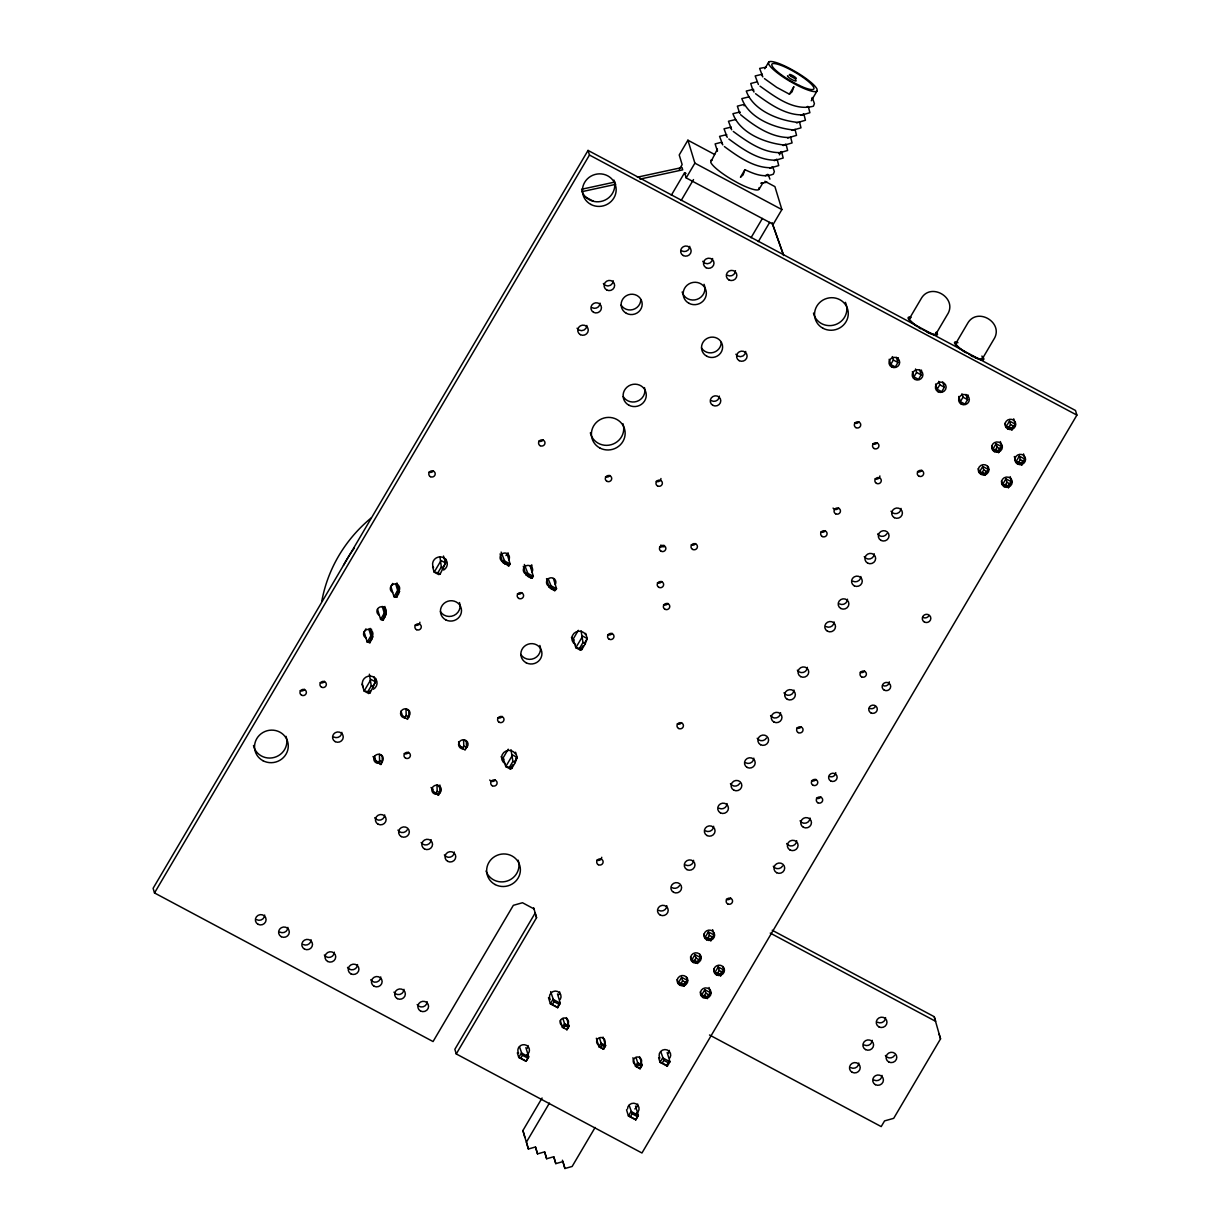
<?xml version="1.0" encoding="UTF-8"?>
<svg xmlns="http://www.w3.org/2000/svg" width="1230" height="1230" viewBox="0 0 1230 1230"><rect width="100%" height="100%" fill="white"/><g stroke="black" fill="none" stroke-linecap="round" stroke-linejoin="round"><path stroke-width="1.5" d="M717.444 149.045L710.694 162.191A28.152 5.566 30.5 0 0 731.712 179.472L738.077 183.039A28.152 5.566 30.5 0 0 759.11 189.266L762.969 182.701M759.11 189.266L759.11 187.59M817.074 90.928L817.074 89.252A28.152 5.566 30.5 0 0 796.056 71.986L789.675 68.419A28.152 5.566 30.5 0 0 768.642 62.192L768.642 63.868A28.152 5.566 30.5 0 0 789.66 81.149L796.041 84.701A28.152 5.566 30.5 0 0 817.074 90.928L811.277 100.768M365.987 628.838L364.142 631.974L367.217 642.091L369.046 642.214L370.891 639.093L370.907 635.833L368.862 629.084M377.533 609.265L380.608 619.397L382.422 619.52L384.267 616.384L384.298 613.14L382.238 606.375M392.754 583.435L390.909 586.556L393.984 596.688L395.814 596.811L397.644 593.69L397.674 590.431L395.63 583.681M812.169 98.846L812.261 97.508L814.414 103.628L813.399 106.211C793.719 111.453 775.192 96.863 760.002 86.146M369.969 641.507L372.736 636.817L370.907 635.833L367.217 642.091L369.953 642.706L372.736 636.817L370.168 628.376M382.438 620.366L386.128 614.108L384.298 613.14L380.608 619.397L383.329 619.997L386.128 614.108L384.068 607.359A4.705 4.52 -16.9 0 0 377.533 609.035A4.705 4.52 -16.9 0 0 379.255 615.185M396.737 596.104L399.504 591.399L397.674 590.431L393.984 596.688L396.721 597.303L399.504 591.399L396.936 582.959M744.903 169.694L743.105 174.86L740.46 177.243L744.903 169.694C753.698 173.753 763.646 178.089 773.332 174.168L774.362 171.585L772.732 167.003M362.004 684.095L364.111 691.045L368.677 693.474L370.122 692.859L375.519 681.851L373.951 676.654M432.606 566.938L434.19 572.15L438.756 574.595L440.202 573.964L445.598 562.971L443.492 556.022M508.251 749.208L503.116 757.926L505.761 766.613L510.327 769.042L511.772 768.427L515.201 762.615L517.169 757.434L515.585 752.222M578.331 630.329L573.195 639.047L575.825 647.718L580.406 650.163L581.851 649.532L585.28 643.736L587.248 638.539L585.665 633.327M456.253 1053.941L536.557 917.703L535.142 913.075L454.854 1049.313L456.253 1053.941L641.952 1153.002L1076.896 415.11L1075.497 410.482L588.048 150.414L153.104 888.321L154.503 892.949L433.052 1041.549L513.341 905.326L522.489 902.743L534.097 908.939M154.503 892.949L589.462 155.042L588.048 150.414M714.676 154.488L687.908 140.205L679.221 154.965L682.143 164.589L679.298 169.417M372.951 686.217L375.519 681.851L370.953 679.421L364.111 691.045L367.847 691.629L371.26 685.833L369.369 674.209M442.185 568.783L445.598 562.971L441.032 560.526L434.19 572.15L437.911 572.75L441.339 566.938L439.986 557.067M368.677 693.474L370.384 690.568M671.319 195.232L684.603 172.692L686.033 173.461M764.876 181.271L774.915 186.622L781.88 209.577L773.193 224.321L686.186 177.904L694.889 163.16L687.908 140.205M681.174 200.49L693.505 179.565M764.783 68.757L768.642 62.192M378.133 763.03L379.609 760.524L379.394 754.313L382.13 755.774L382.346 761.985L380.87 764.491L375.704 760.571L374.381 756.219M404.747 717.89L406.207 715.383L406.008 709.172L408.744 710.633L408.96 716.844L407.484 719.35L402.318 715.43L400.995 711.078M505.976 555.591L507.037 553.808L510.112 563.94L509.051 565.723L502.655 562.31L500.103 553.869M504.961 564.17L505.484 563.263L501.148 552.086M508.159 565.877L510.112 563.94L503.716 560.526L502.655 562.31L509.051 565.723M789.414 94.187L793.873 86.638L792.074 91.789L789.414 94.187L776.714 87.376L764.445 78.597M530.253 566.2L533.328 576.317L531.375 578.254L528.177 576.547L528.7 575.655L524.364 564.462M779.39 154.842L781.327 151.567M531.375 578.254L533.328 576.317L526.932 572.903L525.871 574.687L528.177 576.547M751.023 237.744L762.4 218.433M553.454 578.577L556.529 588.709L554.592 590.631L551.394 588.924L551.916 588.032L548.088 578.546M758.326 241.649L769.703 222.338M554.592 590.631L556.529 588.709L550.133 585.296L549.087 587.079L551.394 588.924M435.697 793.75L437.173 791.244L436.973 785.017L439.71 786.493L439.925 792.704L438.449 795.21L433.283 791.274L432.407 788.384M462.311 748.609L463.787 746.103L463.572 739.876L466.324 741.352L466.524 747.563L465.048 750.069L459.882 746.133L458.575 741.798M514.601 761.785L517.169 757.434L512.602 754.989L505.761 766.613L509.481 767.213L512.91 761.401L511.019 749.777M584.68 642.89L587.248 638.539L582.682 636.11L575.825 647.718L579.561 648.318L582.989 642.506L581.098 630.898M510.327 769.042L512.895 764.691M580.406 650.163L582.974 645.796M909.647 318.201L920.978 298.982C930.464 281.332 958.416 298.167 947.238 314.819L935.907 334.037M896.363 357.3L897.931 362.481L895.302 366.94L890.735 364.511L893.364 360.036L892.319 356.592M919.579 369.692L921.147 374.858L918.518 379.332L913.952 376.887L916.581 372.429L915.535 368.969M517.338 1052.803L518.752 1057.431L520.705 1058.215L522.442 1055.263L519.506 1046.792M548.488 997.638L550.364 1003.803L552.362 1004.572L554.084 1001.666L550.656 991.626M526.056 1061.336L518.752 1057.431L521.382 1052.972L528.7 1056.862L526.056 1061.336L528.7 1056.862L525.887 1047.606M557.682 1007.708L550.364 1003.803L552.993 999.329L560.311 1003.234L557.682 1007.708L557.113 1007.109L560.311 1003.234L557.498 993.978M956.079 342.97L967.395 323.751C976.897 306.101 1004.848 322.937 993.655 339.588L982.34 358.806M942.795 382.069L944.363 387.235L941.719 391.709L937.152 389.28L939.797 384.806L938.736 381.362M562.925 1018.578L565.231 1025.712L563.94 1027.896L562.371 1027.25L560.311 1020.454M566.938 1029.679L562.371 1027.25L564.478 1023.668L569.044 1026.112L566.938 1029.679L569.044 1026.112L566.461 1017.61M524.856 1137.427L522.919 1130.524L542.076 1098.006M966.011 394.461L967.58 399.627L964.935 404.101L960.369 401.657L963.013 397.198L961.952 393.738M549.426 1103.079L526.44 1142.086L528.377 1149.005L535.573 1146.96L537.51 1153.878L544.721 1151.849L546.643 1158.752L553.854 1156.723L555.791 1163.626L562.986 1161.597L564.924 1168.5L572.135 1166.47L595.12 1127.464M596.35 1038.243L598.933 1046.745L600.563 1047.391L601.808 1045.269L599.487 1038.074M603.5 1049.19L598.933 1046.745L601.04 1043.178L605.606 1045.608L603.5 1049.19L605.606 1045.608L603.023 1037.105M684.08 986.137L683.619 984.461L687.447 980.418L681.605 977.297L678.222 983.016L684.08 986.137L687.447 980.418L686.371 976.866M697.456 963.444L697.01 961.752L700.839 957.724L694.981 954.603L691.614 960.323L697.456 963.444L700.839 957.724L699.747 954.173M710.848 940.735L710.387 939.059L714.215 935.015L708.372 931.894L704.99 937.614L710.848 940.735L714.215 935.015L712.601 929.68M985.199 475.287L984.753 473.612L988.566 469.568L982.724 466.447L979.357 472.166L985.199 475.287L988.566 469.568L987.49 466.016M998.576 452.579L998.13 450.903L999.544 448.52L1001.958 446.859L996.1 443.738L992.733 449.457L998.576 452.579L1001.958 446.859L1000.328 441.539M1011.967 429.885L1011.506 428.194L1015.334 424.166L1009.492 421.044L1006.109 426.764L1011.967 429.885L1015.334 424.166L1013.72 418.83M677.146 979.464L678.222 983.016L681.189 983.154L682.588 980.771L681.605 977.297M690.537 956.771L691.614 960.323L694.566 960.461L695.98 958.062L694.981 954.603M703.914 934.062L704.99 937.614L707.942 937.752L709.356 935.369L708.372 931.894M978.265 468.615L979.357 472.166L982.309 472.305L983.708 469.921L982.724 466.447M991.657 445.906L992.733 449.457L995.685 449.596L997.1 447.213L996.1 443.738M1005.033 423.212L1006.109 426.764L1009.077 426.902L1010.476 424.504L1009.492 421.044M632.897 1057.754L635.48 1066.256L637.14 1066.887L638.37 1064.811L636.033 1057.569M640.046 1068.686L635.48 1066.256L637.586 1062.674L642.152 1065.119L640.046 1068.686L642.152 1065.119L639.569 1056.616M707.296 998.529L706.835 996.854L710.663 992.81L704.805 989.689L701.438 995.408L707.296 998.529L710.663 992.81L709.049 987.475M720.672 975.82L720.226 974.145L721.626 971.746L724.04 970.101L718.197 966.98L714.83 972.699L720.672 975.82L724.04 970.101L722.963 966.549M1008.416 487.68L1007.954 485.988L1009.369 483.605L1011.783 481.945L1005.94 478.839L1002.558 484.559L1008.416 487.68L1011.783 481.945L1010.168 476.625M1021.792 464.971L1021.346 463.295L1022.745 460.896L1025.159 459.251L1019.316 456.13L1015.949 461.85L1021.792 464.971L1025.159 459.251L1023.545 453.916M626.531 1109.767L628.407 1115.948L630.36 1116.717L632.112 1113.765L629.176 1105.293M658.619 1057.677L660.033 1062.305L662.232 1063.074L663.831 1060.337L660.787 1051.665M700.362 991.857L701.438 995.408L704.39 995.547L705.805 993.148L704.805 989.689M713.738 969.148L714.83 972.699L717.782 972.838L719.181 970.455L718.197 966.98M1001.481 481.007L1002.558 484.559L1005.51 484.697L1006.924 482.298L1005.94 478.839M1014.32 456.515L1015.949 461.85L1018.901 461.988L1020.3 459.59L1019.316 456.13M635.726 1119.838L628.407 1115.948L631.052 1111.474L638.355 1115.379L635.726 1119.838L638.355 1115.379L635.541 1106.108M667.337 1066.21L660.033 1062.305L662.663 1057.846L669.966 1061.736L667.337 1066.21L666.691 1065.441L668.29 1062.72L669.966 1061.736L667.152 1052.48M772.225 930.264L934.216 1016.687L940.535 1038.858L893.703 1118.331L884.555 1120.899L881.203 1126.588L709.51 1034.984M806.895 107.302L807.726 106.395M803.267 113.944L802.452 114.867C785.094 115.22 769.104 103.658 755.543 93.695M785.463 144.156L784.648 145.063C765.583 143.249 739.799 133.209 732.926 113.698L740.106 111.976L739.707 113.391L737.37 106.149L742.935 104.704M781.019 151.705L780.189 152.612C762.846 152.981 746.841 141.419 733.28 131.456M776.561 159.254L775.746 160.177C758.387 160.53 742.397 148.968 728.837 139.005M772.117 166.803L771.287 167.726C753.944 168.079 737.938 156.518 724.378 146.554M767.658 174.353L765.306 175.736M766.244 67.173L759.633 68.403L762.846 76.937M753.944 92.05L753.467 89.329L746.272 91.051C753.144 110.546 778.928 120.602 797.993 122.416M749.009 96.878L741.828 98.6C748.701 118.095 774.485 128.151 793.55 129.965M740.598 114.697C754.098 125.891 771.118 137.576 789.091 137.514M762.385 182.824L760.863 183.285L767.09 182.24M581.575 189.266L615.046 182.025M637.371 177.181L682.02 167.526L682.712 169.832L639.938 179.103M582.267 191.588L615.753 184.331M762.369 74.231L755.174 75.953L758.403 84.486M756.296 82.056L750.731 83.502L753.052 90.743M735.663 119.541L728.468 121.263L731.696 129.796M726.761 134.639L719.565 136.361L722.794 144.909M720.688 142.465L715.122 143.91L717.444 151.152L717.29 150.229M800.914 115.328L809.894 112.714L808.341 106.595M796.471 122.877L805.435 120.263L803.897 114.144M792.012 130.426L800.991 127.828L799.439 121.693M787.569 137.975L796.533 135.377L794.995 129.242M783.11 145.54L792.089 142.926L790.536 136.791M778.667 153.089L787.63 150.475L786.093 144.34M774.208 160.638L783.187 158.024L781.634 151.905M769.765 168.187L778.728 165.573L777.191 159.454M694.889 163.16L781.88 209.577M589.462 155.042L1076.896 415.11M893.364 360.036L897.931 362.481M916.581 372.429L921.147 374.858M939.797 384.806L944.363 387.235M963.013 397.198L967.58 399.627M585.495 197.031L593.321 201.213M1010.476 424.504L1012.92 425.811M1009.077 426.902L1011.506 428.194M997.1 447.213L999.544 448.52M1020.3 459.59L1022.745 460.896M995.685 449.596L998.13 450.903M1018.901 461.988L1021.346 463.295M983.708 469.921L986.153 471.213M1006.924 482.298L1009.369 483.605M982.309 472.305L984.753 473.612M1005.51 484.697L1007.954 485.988M660.679 545.121L664.062 546.92M505.484 563.263L508.682 564.97M528.7 575.655L531.898 577.362M551.916 588.032L555.114 589.739M532.267 578.1L525.871 574.687L523.304 566.261M555.483 590.492L549.087 587.079L546.52 578.638M441.339 566.938L443.63 568.152M582.989 642.506L585.28 643.736M437.911 572.75L440.202 573.964M579.561 648.318L581.851 649.532M397.644 593.69L398.566 594.167M395.814 596.811L396.721 597.303M384.267 616.384L385.175 616.876M382.422 619.52L383.329 619.997M370.891 639.093L371.798 639.585M369.046 642.214L369.953 642.706M371.26 685.833L373.551 687.047M512.91 761.401L515.201 762.615M367.847 691.629L370.122 692.859M509.481 767.213L511.772 768.427M406.207 715.383L408.96 716.844M463.787 746.103L466.524 747.563M459.882 746.133L462.634 747.609M770.257 933.093L935.63 1021.315L934.216 1016.687M709.356 935.369L711.801 936.66M379.609 760.524L382.346 761.985M437.173 791.244L439.925 792.704M375.704 760.571L380.87 764.491M707.942 937.752L710.387 939.059M695.98 958.062L698.409 959.369M719.181 970.455L721.626 971.746M694.566 960.461L697.01 961.752M717.782 972.838L720.226 974.145M682.588 980.771L685.033 982.078M705.805 993.148L708.249 994.455M681.189 983.154L683.619 984.461M704.39 995.547L706.835 996.854M554.084 1001.666L558.835 1004.203M663.831 1060.337L668.29 1062.72M662.232 1063.074L666.691 1065.441M552.362 1004.572L557.113 1007.109M565.231 1025.712L568.014 1027.204M601.808 1045.269L604.499 1046.715M638.37 1064.811L641.015 1066.226M600.563 1047.391L603.254 1048.821M637.14 1066.887L639.8 1068.301M522.442 1055.263L527.27 1057.831M632.112 1113.765L636.925 1116.333M520.705 1058.215L525.533 1060.783M630.36 1116.717L635.187 1119.285M436.02 792.75L438.449 795.21M730.805 128.489L731.204 127.09L724.024 128.812L727.238 137.36M772.179 222.861L783.541 254.994M772.24 223.399L783.618 255.517M768.289 174.552L769.903 179.134M958.785 396.444L960.369 401.657M935.569 384.068L937.152 389.28M912.368 371.675L913.952 376.887M889.152 359.298L890.735 364.511M684.603 172.692L686.186 177.904M939.136 1034.23L940.535 1038.858M562.418 1160.228L564.924 1168.5M553.777 1157.015L555.791 1163.626M544.644 1152.141L546.643 1158.752M535.496 1147.267L537.51 1153.878M522.919 1130.524L528.377 1149.005M533.682 907.817L536.557 917.703M761.801 74.723L761.954 75.63M743.996 104.919L744.15 105.842M726.192 135.131L726.346 136.053M721.733 142.68L721.902 143.603M286.036 736.34A16.943 16.236 -16.9 0 1 274.367 757.403A16.943 16.236 -16.9 0 1 253.488 745.518M518.153 860.185A16.943 16.236 -16.9 0 1 507.36 880.972A16.943 16.236 -16.9 0 1 486.065 871.04M845.394 302.319A16.943 16.236 -16.9 0 1 835.232 324.705A16.943 16.236 -16.9 0 1 813.491 313.096M613.924 180.072A16.943 16.236 -16.9 0 1 603.13 200.874A16.943 16.236 -16.9 0 1 581.836 190.927M622.918 423.643A16.943 16.236 -16.9 0 1 611.249 444.691A16.943 16.236 -16.9 0 1 590.354 432.822M681.589 722.61A3.229 3.09 -16.9 0 1 677.207 723.855M858.924 421.767A3.229 3.09 -16.9 0 1 854.527 423.012M601.731 857.279A3.229 3.09 -16.9 0 1 596.904 860.077M521.781 592.583A3.229 3.09 -16.9 0 1 517.384 593.813M408.575 752.283A3.229 3.09 -16.9 0 1 404.178 753.513M324.536 681.328A3.229 3.09 -16.9 0 1 320.138 682.573M664.031 545.351A3.229 3.09 -16.9 0 1 659.634 546.597M612.171 633.342A3.229 3.09 -16.9 0 1 607.774 634.588M433.375 470.798A3.229 3.09 -16.9 0 1 428.978 472.043M304.563 689.338A3.229 3.09 -16.9 0 1 300.166 690.584M695.611 543.552A3.229 3.09 -16.9 0 1 691.214 544.798M825.253 530.653A3.229 3.09 -16.9 0 1 820.856 531.898M660.971 478.516A3.229 3.09 -16.9 0 1 656.159 481.33M864.567 671.011A3.229 3.09 -16.9 0 1 860.17 672.241M419.907 622.226A3.229 3.09 -16.9 0 1 415.079 625.04M543.168 439.833A3.229 3.09 -16.9 0 1 538.771 441.078M815.951 779.374A3.229 3.09 -16.9 0 1 811.554 780.604M801.207 726.73A3.229 3.09 -16.9 0 1 796.809 727.976M495.275 779.897A3.229 3.09 -16.9 0 1 489.709 780.02M667.952 603.407A3.229 3.09 -16.9 0 1 663.554 604.653M502.178 716.413A3.229 3.09 -16.9 0 1 497.781 717.659M661.802 581.467A3.229 3.09 -16.9 0 1 657.404 582.712M730.743 898.054A3.229 3.09 -16.9 0 1 726.346 899.284M820.871 796.917A3.229 3.09 -16.9 0 1 816.474 798.147M609.896 475.441A3.229 3.09 -16.9 0 1 605.498 476.687M877.113 442.662A3.229 3.09 -16.9 0 1 872.731 443.907M838.645 507.944A3.229 3.09 -16.9 0 1 833.064 508.082M879.896 475.933A3.229 3.09 -16.9 0 1 875.068 478.747M921.87 470.275A3.229 3.09 -16.9 0 1 917.472 471.521M921.516 370.107A5.381 5.151 -16.9 0 1 920.793 372.705M898.3 357.73A5.381 5.151 -16.9 0 1 897.577 360.329M967.933 394.876A5.381 5.151 -16.9 0 1 967.211 397.474M374.735 758.172A4.766 4.566 -16.9 0 1 372.998 756.542M378.517 763.369A4.766 4.566 -16.9 0 1 374.058 757.326A4.766 4.566 -16.9 0 1 381.561 755.205A4.766 4.566 -16.9 0 1 380.9 762.692M439.894 785.001A4.766 4.566 -16.9 0 1 439.248 787.308M432.776 789.137A4.766 4.566 -16.9 0 1 431.023 787.492M436.542 794.319A4.766 4.566 -16.9 0 1 432.084 788.276A4.766 4.566 -16.9 0 1 439.602 786.154A4.766 4.566 -16.9 0 1 438.926 793.658M405.285 717.951A4.766 4.566 -16.9 0 1 400.826 711.909A4.766 4.566 -16.9 0 1 408.329 709.787A4.766 4.566 -16.9 0 1 407.653 717.29M463.31 748.916A4.766 4.566 -16.9 0 1 458.852 742.874A4.766 4.566 -16.9 0 1 466.355 740.752A4.766 4.566 -16.9 0 1 465.693 748.24M508.052 552.793A4.705 4.52 -16.9 0 1 507.421 555.084M502.424 561.51A4.705 4.52 -16.9 0 1 500.702 555.36A4.705 4.52 -16.9 0 1 507.114 553.562A4.705 4.52 -16.9 0 1 508.836 559.712M531.268 565.185A4.705 4.52 -16.9 0 1 530.637 567.461M525.64 573.903A4.705 4.52 -16.9 0 1 523.918 567.753A4.705 4.52 -16.9 0 1 530.33 565.938A4.705 4.52 -16.9 0 1 532.052 572.088M548.841 586.279A4.705 4.52 -16.9 0 1 547.119 580.13A4.705 4.52 -16.9 0 1 553.531 578.331A4.705 4.52 -16.9 0 1 555.253 584.481M375.657 678.376A7.395 7.088 -16.9 0 1 374.673 681.958M363.296 686.894A7.395 7.088 -16.9 0 1 365.987 677.1A7.395 7.088 -16.9 0 1 376.072 679.467A7.395 7.088 -16.9 0 1 373.382 689.261M445.906 559.173A7.395 7.088 -16.9 0 1 444.922 562.756M433.56 567.691A7.395 7.088 -16.9 0 1 436.25 557.913A7.395 7.088 -16.9 0 1 446.336 560.28A7.395 7.088 -16.9 0 1 443.63 570.059M574.133 639.908A7.395 7.088 -16.9 0 1 571.427 637.371M575.532 644.535A7.395 7.088 -16.9 0 1 573.995 633.373A7.395 7.088 -16.9 0 1 585.603 634.572M503.87 759.11A7.395 7.088 -16.9 0 1 501.163 756.558M516.323 757.311A7.395 7.088 -16.9 0 1 515.339 760.893M505.269 763.738A7.395 7.088 -16.9 0 1 503.731 752.576A7.395 7.088 -16.9 0 1 515.339 753.775M371.506 629.176A4.705 4.52 -16.9 0 1 370.876 631.451M365.879 637.878A4.705 4.52 -16.9 0 1 364.157 631.743A4.705 4.52 -16.9 0 1 370.568 629.929A4.705 4.52 -16.9 0 1 372.29 636.079M384.882 606.467A4.705 4.52 -16.9 0 1 384.267 608.742M383.945 607.22A4.705 4.52 -16.9 0 1 385.667 613.37M392.647 592.476A4.705 4.52 -16.9 0 1 390.925 586.326A4.705 4.52 -16.9 0 1 397.336 584.527A4.705 4.52 -16.9 0 1 399.058 590.661M341.848 732.357A5.381 5.151 -16.9 0 1 333.807 737.016M264.681 915.028A5.381 5.151 -16.9 0 1 256.655 919.686M287.897 927.405A5.381 5.151 -16.9 0 1 279.856 932.079M311.113 939.797A5.381 5.151 -16.9 0 1 303.072 944.456M334.329 952.174A5.381 5.151 -16.9 0 1 324.32 954.987M357.53 964.566A5.381 5.151 -16.9 0 1 347.536 967.38M380.747 976.943A5.381 5.151 -16.9 0 1 370.753 979.757M403.963 989.32A5.381 5.151 -16.9 0 1 393.954 992.149M427.164 1001.712A5.381 5.151 -16.9 0 1 417.17 1004.526M782.572 866.012A5.381 5.151 -16.9 0 1 773.286 866.227M796.671 840.705A5.381 5.151 -16.9 0 1 786.677 843.534M810.047 818.011A5.381 5.151 -16.9 0 1 800.054 820.825M384.713 814.921A5.381 5.151 -16.9 0 1 374.72 817.735M407.207 829.896A5.381 5.151 -16.9 0 1 397.936 830.127M431.146 839.69A5.381 5.151 -16.9 0 1 421.137 842.504M454.347 852.067A5.381 5.151 -16.9 0 1 444.353 854.881M531.929 565.031A5.289 5.074 -16.9 0 1 531.222 567.599M459.466 602.546A10.578 10.148 -16.9 0 1 454.039 615.4A10.578 10.148 -16.9 0 1 440.432 611.587M539.878 645.443A10.578 10.148 -16.9 0 1 534.45 658.296A10.578 10.148 -16.9 0 1 520.844 654.483M689.753 246.338A5.289 5.074 -16.9 0 1 681.851 250.92M712.601 258.515A5.289 5.074 -16.9 0 1 702.76 261.298M735.448 270.708A5.289 5.074 -16.9 0 1 727.53 275.305M640.784 299.52A10.578 10.148 -16.9 0 1 621.104 305.071M721.195 342.417A10.578 10.148 -16.9 0 1 701.515 347.967M889.275 681.804A4.305 4.121 -16.9 0 1 882.848 685.525M928.85 615.769A4.305 4.121 -16.9 0 1 923.007 617.414M835.739 772.625A4.305 4.121 -16.9 0 1 829.327 776.345M875.314 706.589A4.305 4.121 -16.9 0 1 869.472 708.234M586.879 325.458A5.289 5.074 -16.9 0 1 577.039 328.226M613.216 280.763A5.289 5.074 -16.9 0 1 603.377 283.53M600.04 303.103A5.289 5.074 -16.9 0 1 592.137 307.7M719.365 396.137A5.289 5.074 -16.9 0 1 711.463 400.734M745.718 351.442A5.289 5.074 -16.9 0 1 735.878 354.225M644.489 387.588A11.639 11.162 -16.9 0 1 623.226 396.583M704.052 284.284A11.639 11.162 -16.9 0 1 697.087 299.351A11.639 11.162 -16.9 0 1 682.143 292.002M635.31 1064.627A4.228 4.059 -16.9 0 1 633.758 1059.107A4.228 4.059 -16.9 0 1 639.523 1057.477A4.228 4.059 -16.9 0 1 641.061 1062.997M598.749 1045.131A4.228 4.059 -16.9 0 1 597.196 1039.596A4.228 4.059 -16.9 0 1 602.961 1037.982A4.228 4.059 -16.9 0 1 604.514 1043.501M562.202 1025.62A4.228 4.059 -16.9 0 1 560.649 1020.101A4.228 4.059 -16.9 0 1 566.415 1018.471A4.228 4.059 -16.9 0 1 567.952 1024.006M559.65 991.887A5.827 5.581 -16.9 0 1 558.866 994.701M550.225 999.575A5.827 5.581 -16.9 0 1 555.237 991.057A5.827 5.581 -16.9 0 1 560.28 999.344M669.305 1050.389A5.827 5.581 -16.9 0 1 668.536 1053.218M659.88 1058.077A5.827 5.581 -16.9 0 1 664.907 1049.559A5.827 5.581 -16.9 0 1 669.935 1057.846M637.693 1104.033A5.827 5.581 -16.9 0 1 634.788 1108.953M627.5 1108.937A5.827 5.581 -16.9 0 1 636.187 1103.879A5.827 5.581 -16.9 0 1 636.202 1113.581M528.024 1045.515A5.827 5.581 -16.9 0 1 527.255 1048.344M518.614 1053.203A5.827 5.581 -16.9 0 1 520.736 1045.5A5.827 5.581 -16.9 0 1 528.654 1047.376A5.827 5.581 -16.9 0 1 526.532 1055.063M753.806 758.141A5.381 5.151 -16.9 0 1 745.764 762.815M766.475 738.046A5.381 5.151 -16.9 0 1 757.188 738.261M693.582 860.323A5.381 5.151 -16.9 0 1 685.541 864.982M834.094 621.919A5.381 5.151 -16.9 0 1 826.068 626.593M847.485 599.21A5.381 5.151 -16.9 0 1 839.444 603.884M860.862 576.516A5.381 5.151 -16.9 0 1 852.836 581.175M874.253 553.808A5.381 5.151 -16.9 0 1 864.26 556.621M886.922 533.712A5.381 5.151 -16.9 0 1 877.636 533.928M901.021 508.405A5.381 5.151 -16.9 0 1 891.012 511.219M666.814 905.726A5.381 5.151 -16.9 0 1 658.773 910.4M780.573 712.739A5.381 5.151 -16.9 0 1 770.564 715.553M793.95 690.03A5.381 5.151 -16.9 0 1 783.956 692.859M727.038 803.559A5.381 5.151 -16.9 0 1 718.996 808.218M713.646 826.268A5.381 5.151 -16.9 0 1 705.62 830.927M739.707 783.449A5.381 5.151 -16.9 0 1 730.42 783.679M679.483 885.631A5.381 5.151 -16.9 0 1 672.164 887.691M807.341 667.337A5.381 5.151 -16.9 0 1 797.332 670.15M894.687 1055.279A5.381 5.151 -16.9 0 1 885.4 1055.494M882.018 1075.389A5.381 5.151 -16.9 0 1 873.977 1080.048M858.801 1062.997A5.381 5.151 -16.9 0 1 850.776 1067.671M872.193 1040.303A5.381 5.151 -16.9 0 1 864.152 1044.962M885.569 1017.594A5.381 5.151 -16.9 0 1 877.543 1022.253M710.694 160.53A28.152 5.566 30.5 0 1 712.339 159.823M795.318 79.658A4.982 0.984 30.5 0 1 792.212 79.719A4.982 0.984 30.5 0 1 787.877 75.691M321.876 600.824A143.541 137.56 -16.9 0 1 371.199 517.922M343.462 565.37A134.577 128.981 -16.9 0 1 354.44 547.996M981.909 356.054A16.943 3.352 30.5 0 1 974.867 357.607M973.038 356.762A16.943 3.352 30.5 0 1 971.162 355.808M965.442 352.518A16.943 3.352 30.5 0 1 957.524 342.017M982.17 357.346A15.344 3.029 30.5 0 1 972.192 355.977M970.485 355.086A15.344 3.029 30.5 0 1 968.733 354.132M967.011 353.118A15.344 3.029 30.5 0 1 957.909 342.724M936.338 332.208A16.943 3.352 30.5 0 1 926.62 331.992M920.901 328.902A16.943 3.352 30.5 0 1 919.01 327.749M917.196 326.565A16.943 3.352 30.5 0 1 911.107 317.248M935.753 332.577A15.344 3.029 30.5 0 1 927.435 332.008M925.775 331.208A15.344 3.029 30.5 0 1 922.316 329.363M920.578 328.349A15.344 3.029 30.5 0 1 910.661 317.909M799.392 85.485L793.965 82.733A24.339 4.812 30.5 0 1 772.778 67.066L771.779 65.067A24.339 4.812 30.5 0 1 789.921 69.418A24.339 4.812 30.5 0 1 813.43 86.807A24.339 4.812 30.5 0 1 799.392 85.485M262.974 760.709A16.943 16.236 -16.9 0 0 288.281 746.01A16.943 16.236 -16.9 0 0 262.959 732.496A16.943 16.236 -16.9 0 0 262.974 760.709M495.09 884.539A16.943 16.236 -16.9 0 0 520.398 869.841A16.943 16.236 -16.9 0 0 495.075 856.326A16.943 16.236 -16.9 0 0 495.09 884.539M822.978 328.272A16.943 16.236 -16.9 0 0 848.285 313.573A16.943 16.236 -16.9 0 0 822.962 300.074A16.943 16.236 -16.9 0 0 822.978 328.272M590.861 204.441A16.943 16.236 -16.9 0 0 616.168 189.743A16.943 16.236 -16.9 0 0 590.846 176.228A16.943 16.236 -16.9 0 0 590.861 204.441M599.856 447.997A16.943 16.236 -16.9 0 0 625.163 433.298A16.943 16.236 -16.9 0 0 599.825 419.784A16.943 16.236 -16.9 0 0 599.856 447.997M678.606 728.483A3.229 3.09 -16.9 0 0 683.434 725.669A3.229 3.09 -16.9 0 0 678.606 723.102A3.229 3.09 -16.9 0 0 678.606 728.483M855.942 427.64A3.229 3.09 -16.9 0 0 860.754 424.842A3.229 3.09 -16.9 0 0 855.926 422.259A3.229 3.09 -16.9 0 0 855.942 427.64M598.303 864.705A3.229 3.09 -16.9 0 0 603.13 861.907A3.229 3.09 -16.9 0 0 598.303 859.324A3.229 3.09 -16.9 0 0 598.303 864.705M518.799 598.441A3.229 3.09 -16.9 0 0 523.611 595.643A3.229 3.09 -16.9 0 0 518.783 593.075A3.229 3.09 -16.9 0 0 518.799 598.441M405.577 758.141A3.229 3.09 -16.9 0 0 410.405 755.343A3.229 3.09 -16.9 0 0 405.577 752.775A3.229 3.09 -16.9 0 0 405.577 758.141M321.553 687.201A3.229 3.09 -16.9 0 0 326.365 684.403A3.229 3.09 -16.9 0 0 321.537 681.82A3.229 3.09 -16.9 0 0 321.553 687.201M661.048 551.225A3.229 3.09 -16.9 0 0 665.876 548.426A3.229 3.09 -16.9 0 0 661.048 545.843A3.229 3.09 -16.9 0 0 661.048 551.225M609.188 639.216A3.229 3.09 -16.9 0 0 614.001 636.402A3.229 3.09 -16.9 0 0 609.173 633.834A3.229 3.09 -16.9 0 0 609.188 639.216M430.392 476.671A3.229 3.09 -16.9 0 0 435.22 473.873A3.229 3.09 -16.9 0 0 430.392 471.29A3.229 3.09 -16.9 0 0 430.392 476.671M301.581 695.211A3.229 3.09 -16.9 0 0 306.393 692.398A3.229 3.09 -16.9 0 0 301.565 689.83A3.229 3.09 -16.9 0 0 301.581 695.211M692.613 549.426A3.229 3.09 -16.9 0 0 697.441 546.627A3.229 3.09 -16.9 0 0 692.613 544.044A3.229 3.09 -16.9 0 0 692.613 549.426M822.27 536.526A3.229 3.09 -16.9 0 0 827.098 533.712A3.229 3.09 -16.9 0 0 822.27 531.145A3.229 3.09 -16.9 0 0 822.27 536.526M657.558 485.958A3.229 3.09 -16.9 0 0 662.386 483.144A3.229 3.09 -16.9 0 0 657.558 480.576A3.229 3.09 -16.9 0 0 657.558 485.958M861.584 676.869A3.229 3.09 -16.9 0 0 866.412 674.071A3.229 3.09 -16.9 0 0 861.584 671.503A3.229 3.09 -16.9 0 0 861.584 676.869M416.493 629.668A3.229 3.09 -16.9 0 0 421.306 626.854A3.229 3.09 -16.9 0 0 416.478 624.287A3.229 3.09 -16.9 0 0 416.493 629.668M540.17 445.706A3.229 3.09 -16.9 0 0 544.998 442.908A3.229 3.09 -16.9 0 0 540.17 440.325A3.229 3.09 -16.9 0 0 540.17 445.706M812.969 785.232A3.229 3.09 -16.9 0 0 817.781 782.434A3.229 3.09 -16.9 0 0 812.953 779.866A3.229 3.09 -16.9 0 0 812.969 785.232M798.224 732.603A3.229 3.09 -16.9 0 0 803.052 729.805A3.229 3.09 -16.9 0 0 798.224 727.222A3.229 3.09 -16.9 0 0 798.224 732.603M492.292 785.755A3.229 3.09 -16.9 0 0 497.12 782.957A3.229 3.09 -16.9 0 0 492.292 780.389A3.229 3.09 -16.9 0 0 492.292 785.755M664.969 609.28A3.229 3.09 -16.9 0 0 669.781 606.482A3.229 3.09 -16.9 0 0 664.953 603.899A3.229 3.09 -16.9 0 0 664.969 609.28M499.196 722.287A3.229 3.09 -16.9 0 0 504.008 719.489A3.229 3.09 -16.9 0 0 499.18 716.905A3.229 3.09 -16.9 0 0 499.196 722.287M658.819 587.34A3.229 3.09 -16.9 0 0 663.647 584.542A3.229 3.09 -16.9 0 0 658.819 581.959A3.229 3.09 -16.9 0 0 658.819 587.34M727.745 903.927A3.229 3.09 -16.9 0 0 732.573 901.113A3.229 3.09 -16.9 0 0 727.745 898.546A3.229 3.09 -16.9 0 0 727.745 903.927M817.873 802.775A3.229 3.09 -16.9 0 0 822.701 799.977A3.229 3.09 -16.9 0 0 817.873 797.409A3.229 3.09 -16.9 0 0 817.873 802.775M606.897 481.314A3.229 3.09 -16.9 0 0 611.725 478.501A3.229 3.09 -16.9 0 0 606.897 475.933A3.229 3.09 -16.9 0 0 606.897 481.314M874.13 448.535A3.229 3.09 -16.9 0 0 878.958 445.737A3.229 3.09 -16.9 0 0 874.13 443.154A3.229 3.09 -16.9 0 0 874.13 448.535M835.647 513.817A3.229 3.09 -16.9 0 0 840.474 511.019A3.229 3.09 -16.9 0 0 835.647 508.436A3.229 3.09 -16.9 0 0 835.647 513.817M876.483 483.375A3.229 3.09 -16.9 0 0 881.31 480.576A3.229 3.09 -16.9 0 0 876.483 477.993A3.229 3.09 -16.9 0 0 876.483 483.375M918.872 476.148A3.229 3.09 -16.9 0 0 923.699 473.35A3.229 3.09 -16.9 0 0 918.872 470.767A3.229 3.09 -16.9 0 0 918.872 476.148M914.874 379.409A5.381 5.151 -16.9 0 0 922.915 374.735A5.381 5.151 -16.9 0 0 914.874 370.445A5.381 5.151 -16.9 0 0 914.874 379.409M891.673 367.017A5.381 5.151 -16.9 0 0 899.699 362.358A5.381 5.151 -16.9 0 0 891.658 358.068A5.381 5.151 -16.9 0 0 891.673 367.017M961.307 404.178A5.381 5.151 -16.9 0 0 969.332 399.504A5.381 5.151 -16.9 0 0 961.291 395.214A5.381 5.151 -16.9 0 0 961.307 404.178M938.09 391.786A5.381 5.151 -16.9 0 0 946.131 387.127A5.381 5.151 -16.9 0 0 938.09 382.838A5.381 5.151 -16.9 0 0 938.09 391.786M1017.548 464.033A5.381 5.151 -16.9 0 0 1025.589 459.359A5.381 5.151 -16.9 0 0 1017.548 455.069A5.381 5.151 -16.9 0 0 1017.548 464.033M1004.172 486.726A5.381 5.151 -16.9 0 0 1012.213 482.068A5.381 5.151 -16.9 0 0 1004.172 477.778A5.381 5.151 -16.9 0 0 1004.172 486.726M980.956 474.349A5.381 5.151 -16.9 0 0 988.997 469.676A5.381 5.151 -16.9 0 0 980.956 465.386A5.381 5.151 -16.9 0 0 980.956 474.349M994.347 451.641A5.381 5.151 -16.9 0 0 1002.373 446.982A5.381 5.151 -16.9 0 0 994.332 442.692A5.381 5.151 -16.9 0 0 994.347 451.641M1007.724 428.932A5.381 5.151 -16.9 0 0 1015.765 424.273A5.381 5.151 -16.9 0 0 1007.724 419.984A5.381 5.151 -16.9 0 0 1007.724 428.932M716.429 974.883A5.381 5.151 -16.9 0 0 724.47 970.209A5.381 5.151 -16.9 0 0 716.429 965.919A5.381 5.151 -16.9 0 0 716.429 974.883M703.053 997.592A5.381 5.151 -16.9 0 0 711.094 992.918A5.381 5.151 -16.9 0 0 703.053 988.628A5.381 5.151 -16.9 0 0 703.053 997.592M679.836 985.199A5.381 5.151 -16.9 0 0 687.878 980.541A5.381 5.151 -16.9 0 0 679.836 976.251A5.381 5.151 -16.9 0 0 679.836 985.199M693.228 962.49A5.381 5.151 -16.9 0 0 701.254 957.832A5.381 5.151 -16.9 0 0 693.213 953.542A5.381 5.151 -16.9 0 0 693.228 962.49M706.604 939.797A5.381 5.151 -16.9 0 0 714.645 935.123A5.381 5.151 -16.9 0 0 706.604 930.833A5.381 5.151 -16.9 0 0 706.604 939.797M335.221 741.644A5.381 5.151 -16.9 0 0 343.262 736.985A5.381 5.151 -16.9 0 0 335.221 732.696A5.381 5.151 -16.9 0 0 335.221 741.644M258.054 924.314A5.381 5.151 -16.9 0 0 266.095 919.656A5.381 5.151 -16.9 0 0 258.054 915.366A5.381 5.151 -16.9 0 0 258.054 924.314M281.27 936.707A5.381 5.151 -16.9 0 0 289.311 932.033A5.381 5.151 -16.9 0 0 281.27 927.743A5.381 5.151 -16.9 0 0 281.27 936.707M304.486 949.083A5.381 5.151 -16.9 0 0 312.512 944.425A5.381 5.151 -16.9 0 0 304.471 940.135A5.381 5.151 -16.9 0 0 304.486 949.083M327.687 961.476A5.381 5.151 -16.9 0 0 335.729 956.802A5.381 5.151 -16.9 0 0 327.687 952.512A5.381 5.151 -16.9 0 0 327.687 961.476M350.904 973.853A5.381 5.151 -16.9 0 0 358.945 969.194A5.381 5.151 -16.9 0 0 350.904 964.904A5.381 5.151 -16.9 0 0 350.904 973.853M374.12 986.245A5.381 5.151 -16.9 0 0 382.146 981.571A5.381 5.151 -16.9 0 0 374.105 977.281A5.381 5.151 -16.9 0 0 374.12 986.245M397.321 998.622A5.381 5.151 -16.9 0 0 405.362 993.963A5.381 5.151 -16.9 0 0 397.321 989.673A5.381 5.151 -16.9 0 0 397.321 998.622M420.537 1011.014A5.381 5.151 -16.9 0 0 428.578 1006.34A5.381 5.151 -16.9 0 0 420.537 1002.05A5.381 5.151 -16.9 0 0 420.537 1011.014M776.653 872.716A5.381 5.151 -16.9 0 0 784.694 868.042A5.381 5.151 -16.9 0 0 776.653 863.752A5.381 5.151 -16.9 0 0 776.653 872.716M790.044 850.007A5.381 5.151 -16.9 0 0 798.07 845.333A5.381 5.151 -16.9 0 0 790.029 841.043A5.381 5.151 -16.9 0 0 790.044 850.007M803.421 827.298A5.381 5.151 -16.9 0 0 811.462 822.639A5.381 5.151 -16.9 0 0 803.421 818.35A5.381 5.151 -16.9 0 0 803.421 827.298M378.087 824.208A5.381 5.151 -16.9 0 0 386.128 819.549A5.381 5.151 -16.9 0 0 378.087 815.259A5.381 5.151 -16.9 0 0 378.087 824.208M401.303 836.6A5.381 5.151 -16.9 0 0 409.329 831.926A5.381 5.151 -16.9 0 0 401.288 827.636A5.381 5.151 -16.9 0 0 401.303 836.6M424.519 848.977A5.381 5.151 -16.9 0 0 432.545 844.318A5.381 5.151 -16.9 0 0 424.504 840.029A5.381 5.151 -16.9 0 0 424.519 848.977M447.72 861.369A5.381 5.151 -16.9 0 0 455.761 856.695A5.381 5.151 -16.9 0 0 447.72 852.405A5.381 5.151 -16.9 0 0 447.72 861.369M445.706 619.843A10.578 10.148 -16.9 0 0 461.511 610.664A10.578 10.148 -16.9 0 0 445.691 602.208A10.578 10.148 -16.9 0 0 445.706 619.843M526.117 662.755A10.578 10.148 -16.9 0 0 541.938 653.561A10.578 10.148 -16.9 0 0 526.102 645.12A10.578 10.148 -16.9 0 0 526.117 662.755M683.25 255.548A5.289 5.074 -16.9 0 0 691.152 250.966A5.289 5.074 -16.9 0 0 683.25 246.738A5.289 5.074 -16.9 0 0 683.25 255.548M706.097 267.74A5.289 5.074 -16.9 0 0 714 263.143A5.289 5.074 -16.9 0 0 706.097 258.93A5.289 5.074 -16.9 0 0 706.097 267.74M728.944 279.933A5.289 5.074 -16.9 0 0 736.847 275.336A5.289 5.074 -16.9 0 0 728.944 271.123A5.289 5.074 -16.9 0 0 728.944 279.933M626.378 313.327A10.578 10.148 -16.9 0 0 642.183 304.148A10.578 10.148 -16.9 0 0 626.362 295.707A10.578 10.148 -16.9 0 0 626.378 313.327M706.789 356.239A10.578 10.148 -16.9 0 0 722.61 347.045A10.578 10.148 -16.9 0 0 706.773 338.604A10.578 10.148 -16.9 0 0 706.789 356.239M884.262 690.168A4.305 4.121 -16.9 0 0 890.689 686.432A4.305 4.121 -16.9 0 0 884.262 683.004A4.305 4.121 -16.9 0 0 884.262 690.168M924.407 622.042A4.305 4.121 -16.9 0 0 930.833 618.321A4.305 4.121 -16.9 0 0 924.407 614.892A4.305 4.121 -16.9 0 0 924.407 622.042M830.727 780.973A4.305 4.121 -16.9 0 0 837.153 777.252A4.305 4.121 -16.9 0 0 830.727 773.824A4.305 4.121 -16.9 0 0 830.727 780.973M870.871 712.862A4.305 4.121 -16.9 0 0 877.298 709.141A4.305 4.121 -16.9 0 0 870.871 705.713A4.305 4.121 -16.9 0 0 870.871 712.862M580.376 334.668A5.289 5.074 -16.9 0 0 588.278 330.086A5.289 5.074 -16.9 0 0 580.36 325.858A5.289 5.074 -16.9 0 0 580.376 334.668M606.713 289.973A5.289 5.074 -16.9 0 0 614.631 285.391A5.289 5.074 -16.9 0 0 606.713 281.163A5.289 5.074 -16.9 0 0 606.713 289.973M593.552 312.328A5.289 5.074 -16.9 0 0 601.455 307.731A5.289 5.074 -16.9 0 0 593.537 303.518A5.289 5.074 -16.9 0 0 593.552 312.328M712.877 405.362A5.289 5.074 -16.9 0 0 720.78 400.765A5.289 5.074 -16.9 0 0 712.862 396.552A5.289 5.074 -16.9 0 0 712.877 405.362M739.215 360.667A5.289 5.074 -16.9 0 0 747.117 356.085A5.289 5.074 -16.9 0 0 739.215 351.857A5.289 5.074 -16.9 0 0 739.215 360.667M628.884 405.208A11.639 11.162 -16.9 0 0 646.288 395.107A11.639 11.162 -16.9 0 0 628.884 385.82A11.639 11.162 -16.9 0 0 628.884 405.208M688.954 303.303A11.639 11.162 -16.9 0 0 706.358 293.201A11.639 11.162 -16.9 0 0 688.938 283.915A11.639 11.162 -16.9 0 0 688.954 303.303M747.179 767.443A5.381 5.151 -16.9 0 0 755.205 762.785A5.381 5.151 -16.9 0 0 747.163 758.495A5.381 5.151 -16.9 0 0 747.179 767.443M760.555 744.734A5.381 5.151 -16.9 0 0 768.596 740.076A5.381 5.151 -16.9 0 0 760.555 735.786A5.381 5.151 -16.9 0 0 760.555 744.734M686.955 869.61A5.381 5.151 -16.9 0 0 694.981 864.951A5.381 5.151 -16.9 0 0 686.94 860.662A5.381 5.151 -16.9 0 0 686.955 869.61M827.467 631.221A5.381 5.151 -16.9 0 0 835.508 626.547A5.381 5.151 -16.9 0 0 827.467 622.257A5.381 5.151 -16.9 0 0 827.467 631.221M840.859 608.512A5.381 5.151 -16.9 0 0 848.885 603.853A5.381 5.151 -16.9 0 0 840.843 599.563A5.381 5.151 -16.9 0 0 840.859 608.512M854.235 585.803A5.381 5.151 -16.9 0 0 862.276 581.144A5.381 5.151 -16.9 0 0 854.235 576.855A5.381 5.151 -16.9 0 0 854.235 585.803M867.627 563.109A5.381 5.151 -16.9 0 0 875.652 558.435A5.381 5.151 -16.9 0 0 867.611 554.146A5.381 5.151 -16.9 0 0 867.627 563.109M881.003 540.401A5.381 5.151 -16.9 0 0 889.044 535.726A5.381 5.151 -16.9 0 0 881.003 531.437A5.381 5.151 -16.9 0 0 881.003 540.401M894.395 517.692A5.381 5.151 -16.9 0 0 902.42 513.033A5.381 5.151 -16.9 0 0 894.379 508.743A5.381 5.151 -16.9 0 0 894.395 517.692M660.187 915.028A5.381 5.151 -16.9 0 0 668.213 910.354A5.381 5.151 -16.9 0 0 660.172 906.064A5.381 5.151 -16.9 0 0 660.187 915.028M773.947 722.041A5.381 5.151 -16.9 0 0 781.973 717.367A5.381 5.151 -16.9 0 0 773.931 713.077A5.381 5.151 -16.9 0 0 773.947 722.041M787.323 699.332A5.381 5.151 -16.9 0 0 795.364 694.658A5.381 5.151 -16.9 0 0 787.323 690.368A5.381 5.151 -16.9 0 0 787.323 699.332M720.411 812.861A5.381 5.151 -16.9 0 0 728.437 808.187A5.381 5.151 -16.9 0 0 720.396 803.897A5.381 5.151 -16.9 0 0 720.411 812.861M707.019 835.554A5.381 5.151 -16.9 0 0 715.061 830.896A5.381 5.151 -16.9 0 0 707.019 826.606A5.381 5.151 -16.9 0 0 707.019 835.554M733.787 790.152A5.381 5.151 -16.9 0 0 741.828 785.478A5.381 5.151 -16.9 0 0 733.787 781.188A5.381 5.151 -16.9 0 0 733.787 790.152M673.563 892.319A5.381 5.151 -16.9 0 0 681.605 887.66A5.381 5.151 -16.9 0 0 673.563 883.371A5.381 5.151 -16.9 0 0 673.563 892.319M800.699 676.623A5.381 5.151 -16.9 0 0 808.74 671.964A5.381 5.151 -16.9 0 0 800.699 667.675A5.381 5.151 -16.9 0 0 800.699 676.623M888.767 1061.982A5.381 5.151 -16.9 0 0 896.808 1057.308A5.381 5.151 -16.9 0 0 888.767 1053.018A5.381 5.151 -16.9 0 0 888.767 1061.982M875.391 1084.676A5.381 5.151 -16.9 0 0 883.432 1080.017A5.381 5.151 -16.9 0 0 875.391 1075.727A5.381 5.151 -16.9 0 0 875.391 1084.676M852.175 1072.299A5.381 5.151 -16.9 0 0 860.216 1067.625A5.381 5.151 -16.9 0 0 852.175 1063.335A5.381 5.151 -16.9 0 0 852.175 1072.299M865.566 1049.59A5.381 5.151 -16.9 0 0 873.592 1044.931A5.381 5.151 -16.9 0 0 865.551 1040.642A5.381 5.151 -16.9 0 0 865.566 1049.59M878.943 1026.896A5.381 5.151 -16.9 0 0 886.984 1022.222A5.381 5.151 -16.9 0 0 878.943 1017.933A5.381 5.151 -16.9 0 0 878.943 1026.896M790.659 76.045A3.982 0.784 30.5 0 0 796.256 78.612A3.982 0.784 30.5 0 0 791.643 75.045A3.982 0.784 30.5 0 0 790.659 76.045"/></g></svg>
